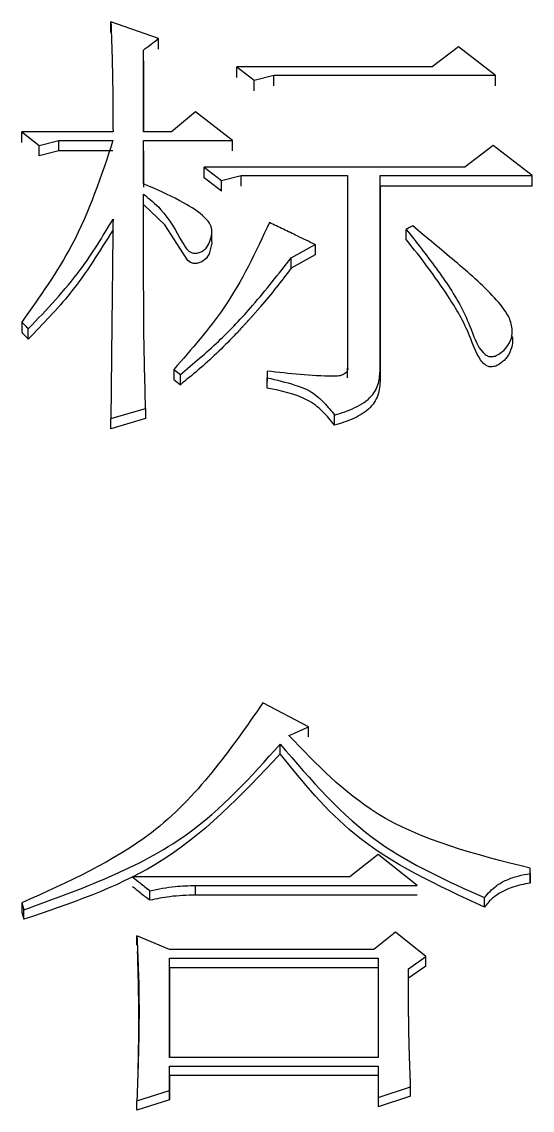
# Model space of a CAD drawing. Header units: millimetres. Extents: x 1953 to 4389, y 564 to 2287.
# Drawn here: x 2472.64 to 2475.18, y 2067.58 to 2072.99 of the extents above; entities that cross this region are included whole.
import ezdxf

# ---------------------------------------------------------------- set-up
doc = ezdxf.new("R2010")
doc.units = ezdxf.units.MM

msp = doc.modelspace()

# ---------------------------------------------------------------- linework, layer by layer
at = {"color": 7, "linetype": 'Continuous', "lineweight": 25}
for p, q in [((2473.3205, 2072.9116), (2473.0826, 2072.9946)), ((2473.0826, 2072.9414), (2473.0826, 2072.9946)), ((2473.3205, 2072.8586), (2473.3205, 2072.9116)), ((2473.2448, 2072.4459), (2473.2448, 2072.8535)), ((2473.2448, 2072.8005), (2473.2448, 2072.8535)), ((2474.8133, 2072.8701), (2474.6835, 2072.7705)), ((2474.9972, 2072.7289), (2474.8133, 2072.8701)), ((2473.2448, 2072.8005), (2473.2448, 2072.4459)), ((2473.71, 2072.7705), (2473.7965, 2072.704)), ((2473.71, 2072.7176), (2473.71, 2072.7705)), ((2473.7965, 2072.704), (2473.8939, 2072.7289)), ((2473.7965, 2072.6512), (2473.7965, 2072.704)), ((2473.8939, 2072.6761), (2473.8939, 2072.7289)), ((2474.9972, 2072.7289), (2474.9972, 2072.6761)), ((2473.5044, 2072.5459), (2473.3855, 2072.4459)), ((2473.6883, 2072.4042), (2473.5044, 2072.5459)), ((2472.6391, 2072.4459), (2472.7256, 2072.3792)), ((2473.0934, 2072.4459), (2472.6391, 2072.4459)), ((2472.6391, 2072.3935), (2472.6391, 2072.4459)), ((2473.3855, 2072.4459), (2473.2448, 2072.4459)), ((2472.7256, 2072.3792), (2472.823, 2072.4042)), ((2472.7256, 2072.3269), (2472.7256, 2072.3792)), ((2472.823, 2072.4042), (2473.0933, 2072.4042)), ((2472.823, 2072.3518), (2472.823, 2072.4042)), ((2473.2448, 2072.4042), (2473.6883, 2072.4042)), ((2473.2448, 2072.1873), (2473.2448, 2072.4042)), ((2473.2448, 2072.3518), (2473.2448, 2072.4042)), ((2473.6883, 2072.3518), (2473.6883, 2072.4042)), ((2474.9864, 2072.3792), (2474.8458, 2072.2708)), ((2475.1811, 2072.229), (2474.9864, 2072.3792)), ((2472.823, 2072.3518), (2472.7256, 2072.3268)), ((2473.0933, 2072.3518), (2472.823, 2072.3518)), ((2473.2448, 2072.3518), (2473.2448, 2072.1712)), ((2473.5477, 2072.2708), (2473.6343, 2072.204)), ((2474.8458, 2072.2708), (2473.5477, 2072.2708)), ((2473.5477, 2072.2185), (2473.5477, 2072.2708)), ((2473.6343, 2072.1518), (2473.5477, 2072.2185)), ((2473.6343, 2072.204), (2473.7316, 2072.229)), ((2473.6343, 2072.1518), (2473.6343, 2072.204)), ((2473.7316, 2072.229), (2474.2617, 2072.229)), ((2473.7316, 2072.1768), (2473.7316, 2072.229)), ((2474.2617, 2072.229), (2474.2617, 2071.2727)), ((2474.4239, 2072.229), (2475.1811, 2072.229)), ((2474.4239, 2071.2643), (2474.4239, 2072.229)), ((2474.4239, 2072.1768), (2474.4239, 2072.229)), ((2475.1811, 2072.1768), (2475.1811, 2072.229)), ((2474.4239, 2072.1768), (2474.4239, 2071.2134)), ((2475.1811, 2072.1768), (2474.4239, 2072.1768)), ((2473.5859, 2071.9522), (2473.5859, 2071.9545)), ((2473.5859, 2071.9024), (2473.5859, 2071.9514)), ((2474.5536, 2071.9095), (2474.5536, 2071.9614)), ((2473.9804, 2071.819), (2474.0994, 2071.8861)), ((2474.0994, 2071.8861), (2474.0994, 2071.8343)), ((2474.0994, 2071.8343), (2473.9804, 2071.7674)), ((2473.9804, 2071.7674), (2473.9804, 2071.819)), ((2475.0561, 2071.5365), (2475.0561, 2071.54)), ((2472.639, 2071.5001), (2472.639, 2071.4488)), ((2472.6715, 2071.4152), (2472.6715, 2071.4664)), ((2474.2617, 2071.2218), (2474.2617, 2071.2727)), ((2473.3962, 2071.2644), (2473.4287, 2071.2391)), ((2473.3962, 2071.2644), (2473.3962, 2071.2134)), ((2473.4287, 2071.1881), (2473.4287, 2071.2391)), ((2473.8614, 2071.2559), (2473.8614, 2071.2222)), ((2473.8614, 2071.2559), (2473.8614, 2071.205)), ((2473.8614, 2071.1713), (2473.8614, 2071.2222)), ((2474.4239, 2071.2134), (2474.4239, 2071.2643)), ((2473.3963, 2071.2134), (2473.4287, 2071.1881)), ((2473.0826, 2071.0197), (2473.2557, 2071.0704)), ((2473.2557, 2071.0704), (2473.2557, 2071.0197)), ((2473.0826, 2070.9691), (2473.0826, 2071.0197)), ((2473.2557, 2071.0197), (2473.0826, 2070.9691)), ((2474.1968, 2070.986), (2474.1968, 2071.0366)), ((2474.067, 2069.4847), (2473.8398, 2069.6044)), ((2474.067, 2069.4361), (2474.067, 2069.4847)), ((2473.9263, 2069.3507), (2473.9263, 2069.3992)), ((2474.4131, 2068.85), (2474.2725, 2068.7381)), ((2474.6078, 2068.6951), (2474.4131, 2068.85)), ((2475.1703, 2068.7553), (2475.1703, 2068.7812)), ((2475.1703, 2068.7334), (2475.1703, 2068.7812)), ((2474.2725, 2068.7381), (2473.1908, 2068.7381)), ((2475.1703, 2068.7553), (2475.1703, 2068.7077)), ((2473.2773, 2068.6217), (2473.2773, 2068.6692)), ((2473.5045, 2068.6951), (2474.6078, 2068.6951)), ((2473.5045, 2068.6475), (2473.5045, 2068.6951)), ((2474.6078, 2068.6475), (2473.5045, 2068.6475)), ((2474.9432, 2068.5873), (2474.9432, 2068.6348)), ((2472.6391, 2068.609), (2472.6499, 2068.5745)), ((2472.6391, 2068.609), (2472.6391, 2068.5615)), ((2472.6391, 2068.5615), (2472.6499, 2068.527)), ((2472.6499, 2068.527), (2472.6499, 2068.5745)), ((2474.4997, 2068.4624), (2474.3915, 2068.3761)), ((2474.6511, 2068.3416), (2474.4997, 2068.4624)), ((2473.3747, 2068.3761), (2473.2124, 2068.4451)), ((2473.2124, 2068.3979), (2473.2124, 2068.4451)), ((2474.3915, 2068.3761), (2473.3747, 2068.3761)), ((2473.3747, 2068.3329), (2474.4131, 2068.3329)), ((2473.3747, 2067.8398), (2473.3747, 2068.3329)), ((2473.3747, 2068.2858), (2473.3747, 2068.3329)), ((2474.4131, 2068.3329), (2474.4131, 2067.8398)), ((2474.5646, 2068.2811), (2474.6511, 2068.3416)), ((2474.6511, 2068.2944), (2474.5646, 2068.2341)), ((2474.6511, 2068.2944), (2474.6511, 2068.3416)), ((2473.3747, 2068.2858), (2473.3747, 2067.8398)), ((2474.4131, 2068.2858), (2473.3747, 2068.2858)), ((2474.4131, 2067.8398), (2473.3747, 2067.8398)), ((2473.3747, 2067.675), (2473.3747, 2067.7964)), ((2473.3747, 2067.7964), (2474.4131, 2067.7964)), ((2473.3747, 2067.75), (2473.3747, 2067.7964)), ((2473.3747, 2067.75), (2473.3747, 2067.6287)), ((2474.4131, 2067.75), (2473.3747, 2067.75)), ((2474.4131, 2067.7964), (2474.4131, 2067.6402)), ((2473.2124, 2067.6229), (2473.3747, 2067.675)), ((2473.3747, 2067.6287), (2473.3747, 2067.675)), ((2474.4131, 2067.6402), (2474.5754, 2067.6923)), ((2474.5754, 2067.646), (2474.4131, 2067.594)), ((2474.4131, 2067.6402), (2474.4131, 2067.594)), ((2474.5754, 2067.646), (2474.5754, 2067.6923)), ((2473.3747, 2067.6287), (2473.2124, 2067.5767)), ((2473.2124, 2067.5767), (2473.2124, 2067.6229))]:
    msp.add_line(p, q, dxfattribs=at)
at = {"color": 7, "linetype": 'Continuous', "lineweight": 25, "flags": 128}
for points in [[(2474.6835, 2072.7705), (2474.2136, 2072.7705), (2473.71, 2072.7705)], [(2473.8939, 2072.7289), (2474.3638, 2072.7289), (2474.9972, 2072.7289)], [(2473.5846, 2071.9023), (2473.5858, 2071.8929), (2473.5716, 2071.8396), (2473.5574, 2071.8167), (2473.535, 2071.7989), (2473.5106, 2071.791), (2473.4949, 2071.791), (2473.4801, 2071.7957), (2473.466, 2071.8064), (2473.4254, 2071.8679), (2473.3521, 2071.9835), (2473.2449, 2072.0851), (2473.2449, 2072.0851)], [(2474.5861, 2071.9781), (2474.5699, 2071.9698), (2474.5537, 2071.9614)], [(2473.9696, 2069.4419), (2473.994, 2069.4526), (2474.0183, 2069.4633), (2474.0426, 2069.474), (2474.067, 2069.4847)], [(2475.1703, 2068.7077), (2475.1703, 2068.7221), (2475.1703, 2068.7334)]]:
    msp.add_lwpolyline(points, dxfattribs=at)
at = {"color": 7, "linetype": 'Continuous', "lineweight": 25}
for points, knots in [([(2473.0826, 2072.9946), (2473.0851, 2072.9284), (2473.0897, 2072.804), (2473.0927, 2072.6211), (2473.0932, 2072.5043), (2473.0934, 2072.4459)], [0, 0, 0, 0, 0.362921, 0.681445, 1, 1, 1, 1]), ([(2473.2448, 2072.8535), (2473.2574, 2072.8632), (2473.2827, 2072.8826), (2473.3079, 2072.9019), (2473.3205, 2072.9116)], [0, 0, 0, 0, 0.499999, 1, 1, 1, 1]), ([(2473.0933, 2072.4042), (2473.0348, 2072.2271), (2472.9298, 2071.9091), (2472.7283, 2071.6256), (2472.639, 2071.5)], [0, 0, 0, 0, 0.556928, 1, 1, 1, 1]), ([(2473.2449, 2072.1371), (2473.275, 2072.1127), (2473.3591, 2072.0445), (2473.4138, 2071.9387), (2473.4582, 2071.8631), (2473.4796, 2071.8467), (2473.4934, 2071.8422), (2473.5096, 2071.8418), (2473.5276, 2071.8462), (2473.5464, 2071.8565), (2473.5657, 2071.8764), (2473.5795, 2071.9093), (2473.5893, 2071.947), (2473.5793, 2071.9873), (2473.5355, 2072.041), (2473.4295, 2072.1051), (2473.323, 2072.1549), (2473.2547, 2072.1832), (2473.2448, 2072.1873)], [0, 0, 0, 0, 0.11687, 0.3258, 0.377744, 0.393029, 0.405901, 0.418726, 0.438143, 0.45802, 0.48112, 0.522189, 0.572441, 0.606763, 0.655286, 0.785224, 0.968955, 1, 1, 1, 1]), ([(2473.2557, 2071.0704), (2473.2519, 2071.216), (2473.2461, 2071.4345), (2473.2461, 2071.6703), (2473.2457, 2071.77), (2473.2456, 2071.8062), (2473.2456, 2071.8288), (2473.2455, 2071.8469), (2473.2455, 2071.865), (2473.2454, 2071.8831), (2473.2454, 2071.9012), (2473.2453, 2071.9148), (2473.2453, 2071.9284), (2473.2453, 2071.9465), (2473.2452, 2071.9645), (2473.2452, 2071.9826), (2473.2451, 2071.9962), (2473.2451, 2072.0143), (2473.2451, 2072.0301), (2473.245, 2072.0436), (2473.245, 2072.0504), (2473.245, 2072.0572), (2473.245, 2072.0662), (2473.245, 2072.0752), (2473.2449, 2072.0843), (2473.2449, 2072.091), (2473.2449, 2072.1001), (2473.2449, 2072.1091), (2473.2449, 2072.1181), (2473.2449, 2072.1267), (2473.2448, 2072.1331), (2473.2448, 2072.1371)], [0, 0, 0, 0, 0.4081563, 0.61223, 0.6632482, 0.6887574, 0.7142665, 0.727021, 0.7397756, 0.7652847, 0.7780392, 0.7907938, 0.8035483, 0.8163029, 0.841812, 0.8545666, 0.8673211, 0.8800757, 0.9055848, 0.911962, 0.9183393, 0.9247166, 0.9310939, 0.9438484, 0.9502257, 0.956603, 0.9629803, 0.9757348, 0.9821121, 0.9884894, 1, 1, 1, 1]), ([(2472.6715, 2071.4664), (2472.7629, 2071.5621), (2472.9252, 2071.7321), (2473.0422, 2071.9266), (2473.0934, 2072.0117)], [0, 0, 0, 0, 0.562943, 1, 1, 1, 1]), ([(2473.0934, 2072.0117), (2473.092, 2071.8897), (2473.0906, 2071.7601), (2473.089, 2071.6226), (2473.0887, 2071.592), (2473.0884, 2071.5614), (2473.088, 2071.5308), (2473.0877, 2071.5002), (2473.0874, 2071.4696), (2473.087, 2071.439), (2473.0867, 2071.4083), (2473.0864, 2071.3777), (2473.0861, 2071.3471), (2473.0857, 2071.3164), (2473.0854, 2071.2858), (2473.085, 2071.2474), (2473.0847, 2071.2167), (2473.0844, 2071.186), (2473.084, 2071.1554), (2473.0838, 2071.1285), (2473.0835, 2071.1016), (2473.0833, 2071.0863), (2473.0831, 2071.0709), (2473.083, 2071.0566), (2473.0828, 2071.0396), (2473.0827, 2071.0263), (2473.0826, 2071.0197)], [0, 0, 0, 0, 0.370203, 0.393341, 0.416478, 0.462753, 0.485891, 0.509029, 0.555304, 0.578441, 0.601579, 0.647854, 0.670992, 0.694129, 0.740405, 0.763542, 0.809817, 0.832955, 0.856093, 0.902368, 0.913937, 0.937074, 0.948643, 0.960212, 0.980106, 1, 1, 1, 1]), ([(2473.8722, 2071.9949), (2473.8043, 2071.8498), (2473.6824, 2071.5888), (2473.4842, 2071.3641), (2473.3962, 2071.2644)], [0, 0, 0, 0, 0.556366, 1, 1, 1, 1]), ([(2474.0994, 2071.8861), (2474.07, 2071.9001), (2474.0175, 2071.9253), (2473.9418, 2071.9616), (2473.8954, 2071.9838), (2473.8722, 2071.9949)], [0, 0, 0, 0, 0.387829, 0.693915, 1, 1, 1, 1]), ([(2474.5536, 2071.9614), (2474.604, 2071.8974), (2474.7047, 2071.7693), (2474.8194, 2071.6006), (2474.8815, 2071.4557), (2474.9095, 2071.3722), (2474.9489, 2071.3356), (2474.9639, 2071.3284), (2474.9797, 2071.3268), (2474.9997, 2071.3311), (2475.0276, 2071.3464), (2475.0575, 2071.3761), (2475.0805, 2071.4188), (2475.0842, 2071.4725), (2475.06, 2071.5445), (2474.9625, 2071.6601), (2474.7959, 2071.8042), (2474.6561, 2071.9201), (2474.5861, 2071.9781)], [0, 0, 0, 0, 0.1458904, 0.2918477, 0.3649261, 0.4381404, 0.4497084, 0.4574875, 0.4653247, 0.4747758, 0.4903238, 0.5180258, 0.5474199, 0.5770634, 0.6172548, 0.685721, 0.8425064, 1, 1, 1, 1]), ([(2473.0934, 2071.9597), (2473.0271, 2071.8519), (2472.908, 2071.6582), (2472.7441, 2071.4898), (2472.6715, 2071.4152)], [0, 0, 0, 0, 0.556785, 1, 1, 1, 1]), ([(2475.0782, 2071.4326), (2475.0783, 2071.4325), (2475.0857, 2071.4175), (2475.0822, 2071.3828), (2475.0667, 2071.3373), (2475.0384, 2071.3049), (2475.0115, 2071.2858), (2474.9911, 2071.2776), (2474.9735, 2071.2758), (2474.9579, 2071.2794), (2474.9399, 2071.2913), (2474.9016, 2071.3395), (2474.8633, 2071.4624), (2474.7737, 2071.6157), (2474.6629, 2071.7723), (2474.5913, 2071.8643), (2474.5538, 2071.9093), (2474.5536, 2071.9095)], [0, 0, 0, 0, 0.000541, 0.052262, 0.10428, 0.152425, 0.178787, 0.199916, 0.213282, 0.226749, 0.243025, 0.274546, 0.411233, 0.645125, 0.822307, 0.999061, 1, 1, 1, 1]), ([(2473.4287, 2071.2391), (2473.4931, 2071.2929), (2473.622, 2071.4005), (2473.8055, 2071.5958), (2473.9179, 2071.7393), (2473.9804, 2071.819)], [0, 0, 0, 0, 0.30776, 0.615622, 1, 1, 1, 1]), ([(2473.9804, 2071.7674), (2473.931, 2071.7032), (2473.88, 2071.6371), (2473.8236, 2071.5713), (2473.8194, 2071.5664), (2473.8153, 2071.5616), (2473.8111, 2071.5568), (2473.8069, 2071.552), (2473.8027, 2071.5471), (2473.7985, 2071.5423), (2473.7943, 2071.5375), (2473.79, 2071.5328), (2473.7866, 2071.5289), (2473.7824, 2071.5242), (2473.7781, 2071.5194), (2473.7738, 2071.5146), (2473.7696, 2071.5099), (2473.7661, 2071.5061), (2473.7618, 2071.5013), (2473.7575, 2071.4966), (2473.7532, 2071.4919), (2473.7471, 2071.4852), (2473.7289, 2071.4654), (2473.6549, 2071.3867), (2473.553, 2071.2887), (2473.4582, 2071.212), (2473.4287, 2071.1881)], [0, 0, 0, 0, 0.307844, 0.317463, 0.327082, 0.331891, 0.34151, 0.351128, 0.355938, 0.365557, 0.375175, 0.379985, 0.389603, 0.394413, 0.404031, 0.41365, 0.41846, 0.428078, 0.432888, 0.442506, 0.452125, 0.456934, 0.476172, 0.553125, 0.861264, 1, 1, 1, 1]), ([(2472.639, 2071.5), (2472.6444, 2071.4944), (2472.6553, 2071.4832), (2472.6661, 2071.472), (2472.6715, 2071.4664)], [0, 0, 0, 0, 0.5, 1, 1, 1, 1]), ([(2472.639, 2071.4488), (2472.6418, 2071.446), (2472.6472, 2071.4403), (2472.6581, 2071.4291), (2472.6662, 2071.4207), (2472.6715, 2071.4152)], [0, 0, 0, 0, 0.25287, 0.505739, 1, 1, 1, 1]), ([(2474.2615, 2071.2727), (2474.2619, 2071.2699), (2474.2628, 2071.2646), (2474.2602, 2071.2556), (2474.2537, 2071.2469), (2474.2398, 2071.2371), (2474.2178, 2071.2302), (2474.0889, 2071.2293), (2473.9706, 2071.2431), (2473.8614, 2071.2559)], [0, 0, 0, 0, 0.022685, 0.043674, 0.07363, 0.104665, 0.167541, 0.232295, 1, 1, 1, 1]), ([(2473.8614, 2071.2222), (2473.9077, 2071.2116), (2473.9834, 2071.1943), (2474.0839, 2071.1559), (2474.147, 2071.0993), (2474.1803, 2071.0574), (2474.1968, 2071.0366)], [0, 0, 0, 0, 0.348609, 0.571047, 0.787247, 1, 1, 1, 1]), ([(2474.1968, 2071.0366), (2474.2313, 2071.0477), (2474.2992, 2071.0694), (2474.3822, 2071.1223), (2474.4199, 2071.195), (2474.4226, 2071.2413), (2474.4239, 2071.2643)], [0, 0, 0, 0, 0.291823, 0.574939, 0.78881, 1, 1, 1, 1]), ([(2474.1968, 2070.986), (2474.1781, 2071.0097), (2474.1405, 2071.0577), (2474.0347, 2071.137), (2473.9312, 2071.1575), (2473.8614, 2071.1713)], [0, 0, 0, 0, 0.242139, 0.4889, 1, 1, 1, 1]), ([(2474.4239, 2071.2134), (2474.4221, 2071.1872), (2474.4195, 2071.1477), (2474.3959, 2071.0983), (2474.3576, 2071.0545), (2474.2887, 2071.0151), (2474.2277, 2070.9958), (2474.1968, 2070.986)], [0, 0, 0, 0, 0.2394193, 0.3609412, 0.4846672, 0.7394044, 1, 1, 1, 1]), ([(2473.8398, 2069.6044), (2473.6759, 2069.3687), (2473.3777, 2068.9396), (2472.8685, 2068.7117), (2472.6391, 2068.609)], [0, 0, 0, 0, 0.549466, 1, 1, 1, 1]), ([(2475.1703, 2068.7812), (2474.8993, 2068.8495), (2474.4226, 2068.9697), (2474.1062, 2069.2996), (2473.9696, 2069.4419)], [0, 0, 0, 0, 0.568428, 1, 1, 1, 1]), ([(2472.6499, 2068.5745), (2472.9375, 2068.6784), (2473.4445, 2068.8615), (2473.7808, 2069.2368), (2473.9263, 2069.3992)], [0, 0, 0, 0, 0.567325, 1, 1, 1, 1]), ([(2473.9263, 2069.3992), (2474.0777, 2069.2215), (2474.3524, 2068.8993), (2474.7602, 2068.7167), (2474.9432, 2068.6348)], [0, 0, 0, 0, 0.5512468, 1, 1, 1, 1]), ([(2473.9263, 2069.3506), (2473.7346, 2069.1466), (2473.3867, 2068.7765), (2472.8781, 2068.6043), (2472.6499, 2068.527)], [0, 0, 0, 0, 0.551269, 1, 1, 1, 1]), ([(2474.9432, 2068.5873), (2474.7119, 2068.694), (2474.3046, 2068.882), (2474.0404, 2069.2093), (2473.9263, 2069.3506)], [0, 0, 0, 0, 0.567951, 1, 1, 1, 1]), ([(2473.1908, 2068.7381), (2473.2031, 2068.7283), (2473.2237, 2068.7119), (2473.2526, 2068.6889), (2473.2691, 2068.6758), (2473.2773, 2068.6692)], [0, 0, 0, 0, 0.428307, 0.714154, 1, 1, 1, 1]), ([(2474.9432, 2068.6348), (2474.9616, 2068.656), (2474.9922, 2068.6915), (2475.0532, 2068.7242), (2475.1101, 2068.7439), (2475.1502, 2068.7515), (2475.1703, 2068.7553)], [0, 0, 0, 0, 0.329917, 0.550134, 0.774051, 1, 1, 1, 1]), ([(2473.1908, 2068.6905), (2473.2031, 2068.6806), (2473.2238, 2068.6643), (2473.2526, 2068.6413), (2473.2691, 2068.6282), (2473.2773, 2068.6217)], [0, 0, 0, 0, 0.4285576, 0.7142788, 1, 1, 1, 1]), ([(2473.2773, 2068.6692), (2473.3192, 2068.6777), (2473.394, 2068.6928), (2473.4707, 2068.6944), (2473.5045, 2068.6951)], [0, 0, 0, 0, 0.559043, 1, 1, 1, 1]), ([(2475.1703, 2068.7077), (2475.1393, 2068.7015), (2475.0884, 2068.6914), (2475.0245, 2068.662), (2474.9767, 2068.6298), (2474.9543, 2068.6013), (2474.9432, 2068.5873)], [0, 0, 0, 0, 0.34797, 0.569793, 0.78749, 1, 1, 1, 1]), ([(2473.5045, 2068.6475), (2473.4614, 2068.6463), (2473.3847, 2068.6441), (2473.3101, 2068.6285), (2473.2773, 2068.6217)], [0, 0, 0, 0, 0.5608916, 1, 1, 1, 1]), ([(2473.2124, 2068.4451), (2473.2128, 2068.437), (2473.2135, 2068.4247), (2473.2143, 2068.4043), (2473.2152, 2068.3839), (2473.2159, 2068.3634), (2473.2167, 2068.343), (2473.2173, 2068.3267), (2473.218, 2068.3103), (2473.2184, 2068.298), (2473.2194, 2068.2735), (2473.2226, 2068.1876), (2473.2231, 2068.1016), (2473.2228, 2068.0237), (2473.2226, 2068.0073), (2473.2225, 2067.9909), (2473.2223, 2067.9745), (2473.222, 2067.9581), (2473.2217, 2067.9416), (2473.2215, 2067.9293), (2473.2213, 2067.9191), (2473.2211, 2067.9088), (2473.2209, 2067.9006), (2473.2207, 2067.8924), (2473.2205, 2067.8842), (2473.2203, 2067.876), (2473.2201, 2067.8657), (2473.2199, 2067.8575), (2473.2197, 2067.8493), (2473.2194, 2067.8411), (2473.2192, 2067.8329), (2473.2189, 2067.8226), (2473.2187, 2067.8144), (2473.2185, 2067.8062), (2473.2182, 2067.798), (2473.218, 2067.7898), (2473.2178, 2067.7816), (2473.2175, 2067.7734), (2473.2172, 2067.7652), (2473.2169, 2067.7549), (2473.2167, 2067.7467), (2473.2163, 2067.7364), (2473.216, 2067.7282), (2473.2158, 2067.72), (2473.2155, 2067.7118), (2473.2152, 2067.7036), (2473.2149, 2067.6933), (2473.2146, 2067.6851), (2473.2143, 2067.6769), (2473.214, 2067.6686), (2473.2137, 2067.6604), (2473.2134, 2067.6522), (2473.2132, 2067.6442), (2473.2128, 2067.6345), (2473.2126, 2067.6267), (2473.2124, 2067.6229)], [0, 0, 0, 0, 0.029904, 0.044856, 0.07476, 0.104664, 0.119616, 0.14952, 0.164472, 0.179424, 0.194376, 0.254184, 0.493446, 0.508398, 0.538302, 0.553254, 0.568206, 0.59811, 0.613062, 0.628014, 0.642966, 0.650442, 0.665394, 0.67287, 0.680346, 0.695298, 0.702774, 0.717726, 0.725202, 0.732678, 0.74763, 0.755106, 0.770057, 0.777533, 0.785009, 0.799961, 0.807437, 0.814913, 0.829865, 0.837341, 0.852293, 0.859769, 0.874721, 0.882197, 0.889673, 0.904625, 0.912101, 0.927053, 0.934529, 0.942005, 0.956957, 0.964433, 0.971909, 0.985954, 1, 1, 1, 1]), ([(2473.2139, 2068.3668), (2473.2173, 2068.2557), (2473.2223, 2068.0909), (2473.2194, 2067.8779), (2473.2172, 2067.7765), (2473.2159, 2067.729), (2473.2152, 2067.7046), (2473.215, 2067.6985), (2473.2149, 2067.6945)], [0, 0, 0, 0, 0.503814, 0.747752, 0.874235, 0.934549, 0.957165, 1, 1, 1, 1]), ([(2474.5754, 2067.6923), (2474.575, 2067.7044), (2474.5743, 2067.7224), (2474.5734, 2067.7465), (2474.5727, 2067.7646), (2474.5721, 2067.7827), (2474.5715, 2067.8007), (2474.5708, 2067.8188), (2474.5703, 2067.8338), (2474.57, 2067.8459), (2474.5697, 2067.8549), (2474.5694, 2067.8639), (2474.5691, 2067.873), (2474.5689, 2067.882), (2474.5686, 2067.891), (2474.5684, 2067.9001), (2474.5681, 2067.9091), (2474.5679, 2067.9181), (2474.5677, 2067.9271), (2474.5675, 2067.9362), (2474.5673, 2067.9452), (2474.5671, 2067.9542), (2474.5669, 2067.9632), (2474.5667, 2067.9722), (2474.5666, 2067.9813), (2474.5664, 2067.9903), (2474.5663, 2067.9993), (2474.5661, 2068.0083), (2474.566, 2068.0174), (2474.5659, 2068.0264), (2474.5658, 2068.0354), (2474.5657, 2068.0444), (2474.5656, 2068.0534), (2474.5655, 2068.0624), (2474.5654, 2068.0715), (2474.5653, 2068.0805), (2474.5652, 2068.0895), (2474.5652, 2068.0985), (2474.5651, 2068.1075), (2474.565, 2068.1165), (2474.565, 2068.1256), (2474.5649, 2068.1376), (2474.5649, 2068.1496), (2474.5648, 2068.1616), (2474.5648, 2068.1706), (2474.5648, 2068.1796), (2474.5647, 2068.1886), (2474.5647, 2068.1976), (2474.5647, 2068.2066), (2474.5647, 2068.2157), (2474.5647, 2068.2247), (2474.5646, 2068.2337), (2474.5646, 2068.2412), (2474.5646, 2068.2472), (2474.5646, 2068.2517), (2474.5646, 2068.2562), (2474.5646, 2068.2607), (2474.5646, 2068.2652), (2474.5646, 2068.2697), (2474.5646, 2068.275), (2474.5646, 2068.2788), (2474.5646, 2068.2811)], [0, 0, 0, 0, 0.061285, 0.091928, 0.12257, 0.153213, 0.183855, 0.214498, 0.24514, 0.260462, 0.275783, 0.291104, 0.306426, 0.321747, 0.337068, 0.352389, 0.367711, 0.383032, 0.398353, 0.413674, 0.428996, 0.444317, 0.459638, 0.47496, 0.490281, 0.505602, 0.520923, 0.536245, 0.551566, 0.566887, 0.582209, 0.59753, 0.612851, 0.628172, 0.643494, 0.658815, 0.674136, 0.689457, 0.704779, 0.7201, 0.735421, 0.750743, 0.781385, 0.796706, 0.812028, 0.827349, 0.84267, 0.857991, 0.873313, 0.888634, 0.903955, 0.919277, 0.934598, 0.942258, 0.949919, 0.95758, 0.96524, 0.972901, 0.980562, 0.988222, 1, 1, 1, 1])]:
    msp.add_open_spline(points, degree=3, knots=knots, dxfattribs=at)

doc.saveas('drawing.dxf')
